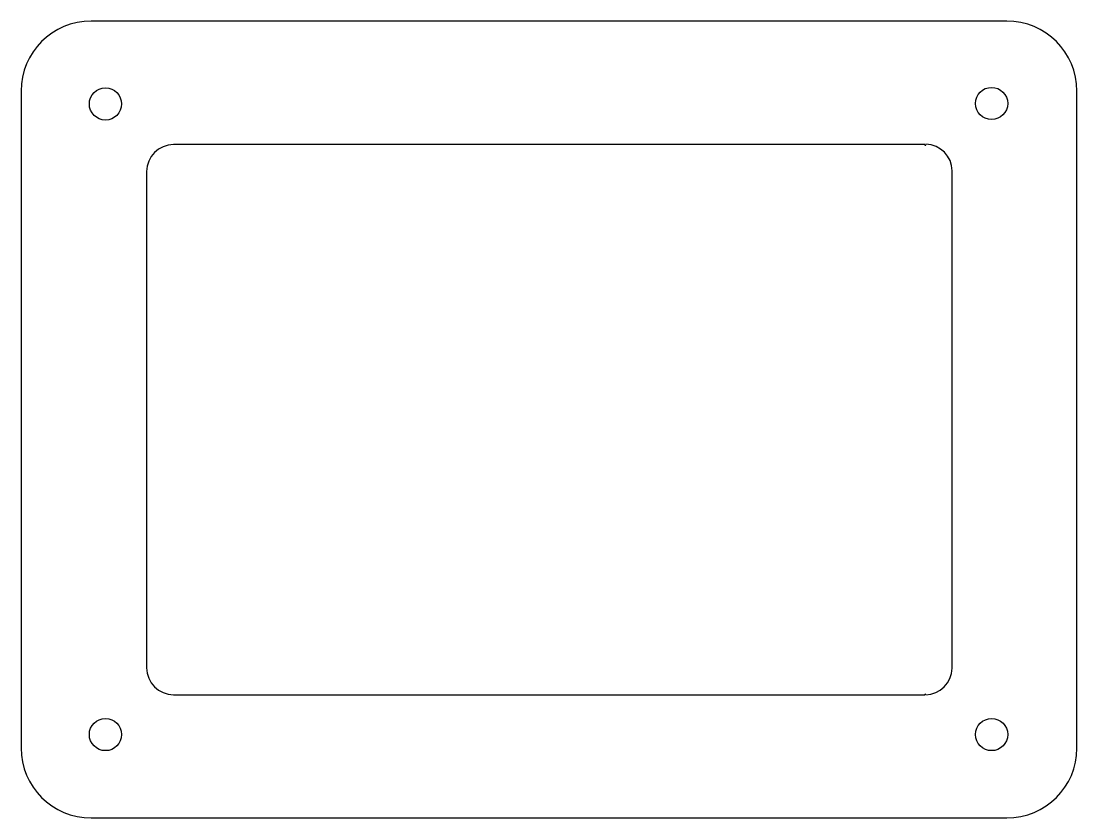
# Model space of a CAD drawing. Header units: inches. Extents: x 0.01 to 3.1, y 0 to 2.34.
import ezdxf

# ---------------------------------------------------------------- set-up
doc = ezdxf.new("R2010")
doc.units = ezdxf.units.IN
doc.header["$MEASUREMENT"] = 0
doc.layers.add('Layer 1', color=7, linetype='Continuous', lineweight=0)

# ---------------------------------------------------------------- blocks, each defined once
blk = doc.blocks.new('Block_0')
at = {"layer": 'Layer 1', "color": 18, "lineweight": 25, "true_color": 0x010101}
for centre in [(0.2528, 2.0986), (0.2528, 0.2486), (2.8514, 0.2486)]:
    blk.add_circle(centre, 0.0472, dxfattribs=at)
blk.add_ellipse((2.8513, 2.1001), major_axis=(0, 0.0472), ratio=0.999998, dxfattribs=at)
at = {"layer": 'Layer 1', "color": 18, "lineweight": 25, "true_color": 0x020202}
for points, knots in [([(2.8958, 0.0042), (2.8958, 0.0042), (0.2111, 0.0042), (0.2111, 0.0042), (0.0972, 0.0042), (0.0056, 0.0958), (0.0056, 0.2097), (0.0056, 0.2097), (0.0056, 2.1361), (0.0056, 2.1361), (0.0056, 2.25), (0.0972, 2.3417), (0.2111, 2.3417), (0.2111, 2.3417), (2.8958, 2.3417), (2.8958, 2.3417), (3.0097, 2.3417), (3.1014, 2.25), (3.1014, 2.1361), (3.1014, 2.1361), (3.1014, 0.2083), (3.1014, 0.2083), (3.1014, 0.0958), (3.0097, 0.0042), (2.8958, 0.0042)], [0, 0, 0, 0, 1, 1, 1, 2, 2, 2, 3, 3, 3, 4, 4, 4, 5, 5, 5, 6, 6, 6, 7, 7, 7, 8, 8, 8, 8]), ([(2.6556, 1.9792), (2.6556, 1.9778), (2.6556, 1.9778), (2.6569, 1.9778), (2.6583, 1.9778), (2.6583, 1.9778), (2.6583, 1.9792)], [0, 0, 0, 0, 1, 1, 1, 2, 2, 2, 2]), ([(2.7361, 1.9028), (2.7347, 1.9028), (2.7347, 1.9028), (2.7347, 1.9014), (2.7347, 1.9), (2.7347, 1.9), (2.7361, 1.9), (2.7361, 1.9), (2.7361, 1.9), (2.7361, 1.9)], [0, 0, 0, 0, 1, 1, 1, 2, 2, 2, 3, 3, 3, 3]), ([(2.7361, 0.4458), (2.7347, 0.4458), (2.7347, 0.4458), (2.7347, 0.4444), (2.7347, 0.4431), (2.7347, 0.4431), (2.7361, 0.4431), (2.7361, 0.4431), (2.7361, 0.4431), (2.7361, 0.4431)], [0, 0, 0, 0, 1, 1, 1, 2, 2, 2, 3, 3, 3, 3]), ([(2.6583, 0.3653), (2.6583, 0.3667), (2.6583, 0.3667), (2.6569, 0.3667), (2.6556, 0.3667), (2.6556, 0.3667), (2.6556, 0.3653), (2.6556, 0.3653), (2.6556, 0.3653), (2.6556, 0.3653)], [0, 0, 0, 0, 1, 1, 1, 2, 2, 2, 3, 3, 3, 3])]:
    blk.add_open_spline(points, degree=3, knots=knots, dxfattribs=at)
for points in [[(0.4528, 1.9792), (0.4097, 1.9792), (0.3736, 1.9444), (0.3736, 1.9)], [(2.6556, 1.9792), (2.6556, 1.9792), (0.4528, 1.9792), (0.4528, 1.9792)], [(2.7361, 1.9028), (2.7347, 1.9444), (2.7014, 1.9792), (2.6583, 1.9806)], [(0.3736, 1.9014), (0.3736, 1.9014), (0.3736, 0.4444), (0.3736, 0.4444)], [(2.7361, 0.4458), (2.7361, 0.4458), (2.7361, 1.9), (2.7361, 1.9)], [(0.3736, 0.4444), (0.3736, 0.4014), (0.4083, 0.3653), (0.4528, 0.3653)], [(2.6583, 0.3653), (2.7, 0.3667), (2.7347, 0.4), (2.7361, 0.4431)], [(0.4528, 0.3653), (0.4528, 0.3653), (2.6556, 0.3653), (2.6556, 0.3653)]]:
    blk.add_open_spline(points, degree=3, dxfattribs=at)

msp = doc.modelspace()

# ---------------------------------------------------------------- block references
at = {"layer": 'Layer 1'}
msp.add_blockref('Block_0', (0, 0), dxfattribs=at)

doc.saveas('drawing.dxf')
